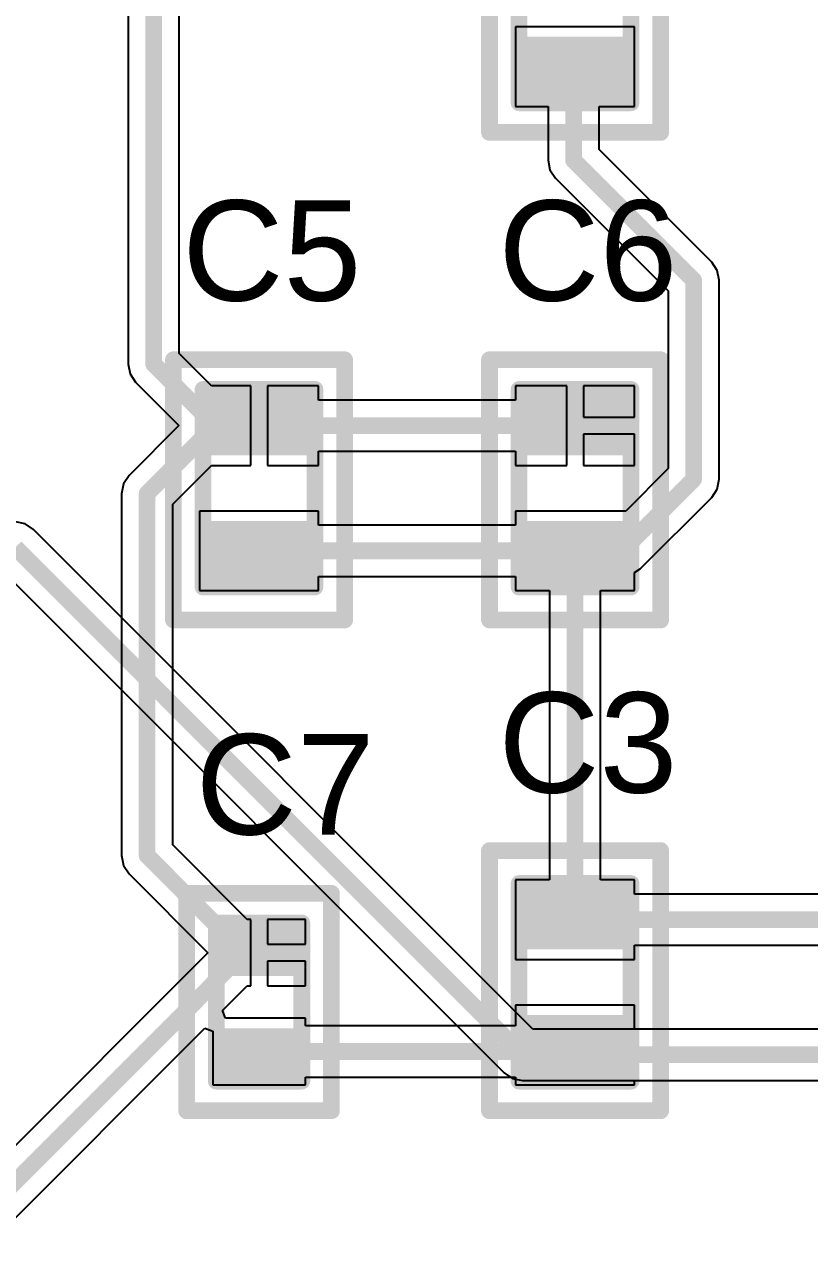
# Model space of a CAD drawing. Header units: millimetres. Extents: x 0 to 53, y 0 to 48.
# Drawn here: x 26.74 to 38.66, y 10.73 to 29.34 of the extents above; entities that cross this region are included whole.
import ezdxf

# ---------------------------------------------------------------- set-up
doc = ezdxf.new("R2010")
doc.units = ezdxf.units.MM
for name, color, linetype in [('BottomLayer', 5, 'Continuous'), ('Mechanical1', 6, 'Continuous'), ('Mechanical15', 56, 'Continuous'), ('TopLayer', 1, 'Continuous'), ('TopOverlay', 2, 'Continuous'), ('TopPaste', 8, 'Continuous'), ('TopSolder', 216, 'Continuous')]:
    doc.layers.add(name, color=color, linetype=linetype)
doc.styles.add('Arial', font='', dxfattribs={"height": 0.2})
doc.styles.get('Arial').set_extended_font_data('Arial')

# ---------------------------------------------------------------- blocks, each defined once
blk = doc.blocks.new('__________0603_9')
at = {"layer": 'TopLayer'}
for points in [[(-1.00000816, 0.45001561), (-0.50000916, 0.45001561), (-0.50000916, -0.44998513), (-1.00000816, -0.44998513)], [(0.5000142399999999, 0.45001561), (1.00001324, 0.45001561), (1.00001324, -0.44998513), (0.5000142399999999, -0.44998513)]]:
    blk.add_hatch(color=1, dxfattribs=at).paths.add_polyline_path(points)
at = {"layer": 'TopPaste'}
for points in [[(-1.00000816, 0.45001561), (-0.50000916, 0.45001561), (-0.50000916, -0.44998513), (-1.00000816, -0.44998513)], [(0.5000142399999999, 0.45001561), (1.00001324, 0.45001561), (1.00001324, -0.44998513), (0.5000142399999999, -0.44998513)]]:
    blk.add_hatch(color=8, dxfattribs=at).paths.add_polyline_path(points)
at = {"layer": 'TopSolder'}
for points in [[(-1.10160816, 0.55161561), (-0.3984091599999999, 0.55161561), (-0.3984091599999999, -0.55158513), (-1.10160816, -0.55158513)], [(0.39841424, 0.55161561), (1.10161324, 0.55161561), (1.10161324, -0.55158513), (0.39841424, -0.55158513)]]:
    blk.add_hatch(color=216, dxfattribs=at).paths.add_polyline_path(points)
at = {"layer": 'Mechanical1', "const_width": 0.254}
for points in [[(1.20000014, 0.65000124), (-1.19999506, 0.65000124)], [(-1.19999506, -0.65002156), (-1.19999506, 0.65000124)], [(1.20000014, -0.65002156), (1.20000014, 0.65000124)], [(1.20000014, -0.65002156), (-1.19999506, -0.65002156)]]:
    blk.add_lwpolyline(points, dxfattribs=at)
at = {"layer": 'Mechanical1', "const_width": 0.127}
for points in [[(-1.26349506, 0.65000124, 1), (-1.13649506, 0.65000124, 1)], [(-1.26349506, 0.65000124, 1), (-1.13649506, 0.65000124, 1)], [(1.13650014, 0.65000124, 1), (1.26350014, 0.65000124, 1)], [(1.13650014, 0.65000124, 1), (1.26350014, 0.65000124, 1)], [(-1.26349506, -0.65002156, 1), (-1.13649506, -0.65002156, 1)], [(-1.26349506, -0.65002156, 1), (-1.13649506, -0.65002156, 1)], [(1.13650014, -0.65002156, 1), (1.26350014, -0.65002156, 1)], [(1.13650014, -0.65002156, 1), (1.26350014, -0.65002156, 1)]]:
    blk.add_lwpolyline(points, format="xyb", close=True, dxfattribs=at)
at = {"layer": 'Mechanical15', "const_width": 0.254}
for points in [[(-1.64998146, -1.10000796), (-1.64998146, 1.09998764)], [(1.64998654, 1.09998764), (-1.64998146, 1.09998764)], [(1.64998654, -1.10000796), (1.64998654, 1.09998764)], [(1.64998654, -1.10000796), (-1.64998146, -1.10000796)]]:
    blk.add_lwpolyline(points, dxfattribs=at)
at = {"layer": 'Mechanical15', "const_width": 0.127}
for points in [[(-1.71348146, 1.09998764, 1), (-1.58648146, 1.09998764, 1)], [(-1.71348146, 1.09998764, 1), (-1.58648146, 1.09998764, 1)], [(1.58648654, 1.09998764, 1), (1.71348654, 1.09998764, 1)], [(1.58648654, 1.09998764, 1), (1.71348654, 1.09998764, 1)], [(-1.71348146, -1.10000796, 1), (-1.58648146, -1.10000796, 1)], [(-1.71348146, -1.10000796, 1), (-1.58648146, -1.10000796, 1)], [(1.58648654, -1.10000796, 1), (1.71348654, -1.10000796, 1)], [(1.58648654, -1.10000796, 1), (1.71348654, -1.10000796, 1)]]:
    blk.add_lwpolyline(points, format="xyb", close=True, dxfattribs=at)
at = {"layer": 'TopOverlay', "const_width": 0.254}
for points in [[(1.20000014, 0.65000124), (-1.19999506, 0.65000124)], [(-1.19999506, -0.65002156), (-1.19999506, 0.65000124)], [(1.20000014, -0.65002156), (1.20000014, 0.65000124)], [(1.20000014, -0.65002156), (-1.19999506, -0.65002156)]]:
    blk.add_lwpolyline(points, dxfattribs=at)
at = {"layer": 'TopOverlay', "const_width": 0.127}
for points in [[(-1.26349506, 0.65000124, 1), (-1.13649506, 0.65000124, 1)], [(-1.26349506, 0.65000124, 1), (-1.13649506, 0.65000124, 1)], [(1.13650014, 0.65000124, 1), (1.26350014, 0.65000124, 1)], [(1.13650014, 0.65000124, 1), (1.26350014, 0.65000124, 1)], [(-1.26349506, -0.65002156, 1), (-1.13649506, -0.65002156, 1)], [(-1.26349506, -0.65002156, 1), (-1.13649506, -0.65002156, 1)], [(1.13650014, -0.65002156, 1), (1.26350014, -0.65002156, 1)], [(1.13650014, -0.65002156, 1), (1.26350014, -0.65002156, 1)]]:
    blk.add_lwpolyline(points, format="xyb", close=True, dxfattribs=at)
blk = doc.blocks.new('__________0805_10')
at = {"layer": 'TopLayer'}
for points in [[(-1.29997835, 0.64999489), (-0.5999772099999999, 0.64999489), (-0.5999772099999999, -0.65000505), (-1.29997835, -0.65000505)], [(0.59999245, 0.64999489), (1.29999359, 0.64999489), (1.29999359, -0.65000505), (0.59999245, -0.65000505)]]:
    blk.add_hatch(color=1, dxfattribs=at).paths.add_polyline_path(points)
at = {"layer": 'TopPaste'}
for points in [[(-1.29997835, 0.64999489), (-0.5999772099999999, 0.64999489), (-0.5999772099999999, -0.65000505), (-1.29997835, -0.65000505)], [(0.59999245, 0.64999489), (1.29999359, 0.64999489), (1.29999359, -0.65000505), (0.59999245, -0.65000505)]]:
    blk.add_hatch(color=8, dxfattribs=at).paths.add_polyline_path(points)
at = {"layer": 'TopSolder'}
for points in [[(-1.40157835, 0.75159489), (-0.49837721, 0.75159489), (-0.49837721, -0.7516050499999999), (-1.40157835, -0.7516050499999999)], [(0.49839245, 0.75159489), (1.40159359, 0.75159489), (1.40159359, -0.7516050499999999), (0.49839245, -0.7516050499999999)]]:
    blk.add_hatch(color=216, dxfattribs=at).paths.add_polyline_path(points)
at = {"layer": 'Mechanical1', "const_width": 0.254}
for points in [[(-1.49998938, 0.84998052), (-1.49998938, -0.8499906799999999)], [(-1.49998938, 0.84998052), (1.50000462, 0.84998052)], [(1.50000462, 0.84998052), (1.50000462, -0.8499906799999999)], [(-1.49998938, -0.8499906799999999), (1.50000462, -0.8499906799999999)]]:
    blk.add_lwpolyline(points, dxfattribs=at)
at = {"layer": 'Mechanical1', "const_width": 0.127}
for points in [[(-1.56348938, 0.84998052, 1), (-1.43648938, 0.84998052, 1)], [(-1.56348938, 0.84998052, 1), (-1.43648938, 0.84998052, 1)], [(1.43650462, 0.84998052, 1), (1.56350462, 0.84998052, 1)], [(1.43650462, 0.84998052, 1), (1.56350462, 0.84998052, 1)], [(-1.56348938, -0.8499906799999999, 1), (-1.43648938, -0.8499906799999999, 1)], [(-1.56348938, -0.8499906799999999, 1), (-1.43648938, -0.8499906799999999, 1)], [(1.43650462, -0.8499906799999999, 1), (1.56350462, -0.8499906799999999, 1)], [(1.43650462, -0.8499906799999999, 1), (1.56350462, -0.8499906799999999, 1)]]:
    blk.add_lwpolyline(points, format="xyb", close=True, dxfattribs=at)
at = {"layer": 'Mechanical15', "const_width": 0.254}
for points in [[(-2.00001378, 1.30001772), (1.94999102, 1.30001772)], [(-2.00001378, 1.30001772), (-2.00001378, -1.29997708)], [(1.94999102, 1.30001772), (1.94999102, -1.29997708)], [(-2.00001378, -1.29997708), (1.94999102, -1.29997708)]]:
    blk.add_lwpolyline(points, dxfattribs=at)
at = {"layer": 'Mechanical15', "const_width": 0.127}
for points in [[(-2.06351378, 1.30001772, 1), (-1.93651378, 1.30001772, 1)], [(-2.06351378, 1.30001772, 1), (-1.93651378, 1.30001772, 1)], [(1.88649102, 1.30001772, 1), (2.01349102, 1.30001772, 1)], [(1.88649102, 1.30001772, 1), (2.01349102, 1.30001772, 1)], [(-2.06351378, -1.29997708, 1), (-1.93651378, -1.29997708, 1)], [(-2.06351378, -1.29997708, 1), (-1.93651378, -1.29997708, 1)], [(1.88649102, -1.29997708, 1), (2.01349102, -1.29997708, 1)], [(1.88649102, -1.29997708, 1), (2.01349102, -1.29997708, 1)]]:
    blk.add_lwpolyline(points, format="xyb", close=True, dxfattribs=at)
at = {"layer": 'TopOverlay', "const_width": 0.254}
for points in [[(-1.49998938, 0.84998052), (-1.49998938, -0.8499906799999999)], [(-1.49998938, 0.84998052), (1.50000462, 0.84998052)], [(1.50000462, 0.84998052), (1.50000462, -0.8499906799999999)], [(-1.49998938, -0.8499906799999999), (1.50000462, -0.8499906799999999)]]:
    blk.add_lwpolyline(points, dxfattribs=at)
at = {"layer": 'TopOverlay', "const_width": 0.127}
for points in [[(-1.56348938, 0.84998052, 1), (-1.43648938, 0.84998052, 1)], [(-1.56348938, 0.84998052, 1), (-1.43648938, 0.84998052, 1)], [(1.43650462, 0.84998052, 1), (1.56350462, 0.84998052, 1)], [(1.43650462, 0.84998052, 1), (1.56350462, 0.84998052, 1)], [(-1.56348938, -0.8499906799999999, 1), (-1.43648938, -0.8499906799999999, 1)], [(-1.56348938, -0.8499906799999999, 1), (-1.43648938, -0.8499906799999999, 1)], [(1.43650462, -0.8499906799999999, 1), (1.56350462, -0.8499906799999999, 1)], [(1.43650462, -0.8499906799999999, 1), (1.56350462, -0.8499906799999999, 1)]]:
    blk.add_lwpolyline(points, format="xyb", close=True, dxfattribs=at)
blk = doc.blocks.new('__________0805_11')
at = {"layer": 'TopLayer'}
for points in [[(-1.29997835, 0.64998473), (-0.5999772099999999, 0.64998473), (-0.5999772099999999, -0.65001521), (-1.29997835, -0.65001521)], [(0.59999245, 0.64998473), (1.29999359, 0.64998473), (1.29999359, -0.65001521), (0.59999245, -0.65001521)]]:
    blk.add_hatch(color=1, dxfattribs=at).paths.add_polyline_path(points)
at = {"layer": 'TopPaste'}
for points in [[(-1.29997835, 0.64998473), (-0.5999772099999999, 0.64998473), (-0.5999772099999999, -0.65001521), (-1.29997835, -0.65001521)], [(0.59999245, 0.64998473), (1.29999359, 0.64998473), (1.29999359, -0.65001521), (0.59999245, -0.65001521)]]:
    blk.add_hatch(color=8, dxfattribs=at).paths.add_polyline_path(points)
at = {"layer": 'TopSolder'}
for points in [[(-1.40157835, 0.7515847299999999), (-0.49837721, 0.7515847299999999), (-0.49837721, -0.75161521), (-1.40157835, -0.75161521)], [(0.49839245, 0.7515847299999999), (1.40159359, 0.7515847299999999), (1.40159359, -0.75161521), (0.49839245, -0.75161521)]]:
    blk.add_hatch(color=216, dxfattribs=at).paths.add_polyline_path(points)
at = {"layer": 'Mechanical1', "const_width": 0.254}
for points in [[(-1.49998938, 0.8500211599999999), (-1.49998938, -0.8500008399999999)], [(-1.49998938, 0.8500211599999999), (1.50000462, 0.8500211599999999)], [(1.50000462, 0.8500211599999999), (1.50000462, -0.8500008399999999)], [(-1.49998938, -0.8500008399999999), (1.50000462, -0.8500008399999999)]]:
    blk.add_lwpolyline(points, dxfattribs=at)
at = {"layer": 'Mechanical1', "const_width": 0.127}
for points in [[(-1.56348938, 0.8500211599999999, 1), (-1.43648938, 0.8500211599999999, 1)], [(-1.56348938, 0.8500211599999999, 1), (-1.43648938, 0.8500211599999999, 1)], [(1.43650462, 0.8500211599999999, 1), (1.56350462, 0.8500211599999999, 1)], [(1.43650462, 0.8500211599999999, 1), (1.56350462, 0.8500211599999999, 1)], [(-1.56348938, -0.8500008399999999, 1), (-1.43648938, -0.8500008399999999, 1)], [(-1.56348938, -0.8500008399999999, 1), (-1.43648938, -0.8500008399999999, 1)], [(1.43650462, -0.8500008399999999, 1), (1.56350462, -0.8500008399999999, 1)], [(1.43650462, -0.8500008399999999, 1), (1.56350462, -0.8500008399999999, 1)]]:
    blk.add_lwpolyline(points, format="xyb", close=True, dxfattribs=at)
at = {"layer": 'Mechanical15', "const_width": 0.254}
for points in [[(-2.00001378, 1.30000756), (1.94999102, 1.30000756)], [(-2.00001378, 1.30000756), (-2.00001378, -1.29998724)], [(1.94999102, 1.30000756), (1.94999102, -1.29998724)], [(-2.00001378, -1.29998724), (1.94999102, -1.29998724)]]:
    blk.add_lwpolyline(points, dxfattribs=at)
at = {"layer": 'Mechanical15', "const_width": 0.127}
for points in [[(-2.06351378, 1.30000756, 1), (-1.93651378, 1.30000756, 1)], [(-2.06351378, 1.30000756, 1), (-1.93651378, 1.30000756, 1)], [(1.88649102, 1.30000756, 1), (2.01349102, 1.30000756, 1)], [(1.88649102, 1.30000756, 1), (2.01349102, 1.30000756, 1)], [(-2.06351378, -1.29998724, 1), (-1.93651378, -1.29998724, 1)], [(-2.06351378, -1.29998724, 1), (-1.93651378, -1.29998724, 1)], [(1.88649102, -1.29998724, 1), (2.01349102, -1.29998724, 1)], [(1.88649102, -1.29998724, 1), (2.01349102, -1.29998724, 1)]]:
    blk.add_lwpolyline(points, format="xyb", close=True, dxfattribs=at)
at = {"layer": 'TopOverlay', "const_width": 0.254}
for points in [[(-1.49998938, 0.8500211599999999), (-1.49998938, -0.8500008399999999)], [(-1.49998938, 0.8500211599999999), (1.50000462, 0.8500211599999999)], [(1.50000462, 0.8500211599999999), (1.50000462, -0.8500008399999999)], [(-1.49998938, -0.8500008399999999), (1.50000462, -0.8500008399999999)]]:
    blk.add_lwpolyline(points, dxfattribs=at)
at = {"layer": 'TopOverlay', "const_width": 0.127}
for points in [[(-1.56348938, 0.8500211599999999, 1), (-1.43648938, 0.8500211599999999, 1)], [(-1.56348938, 0.8500211599999999, 1), (-1.43648938, 0.8500211599999999, 1)], [(1.43650462, 0.8500211599999999, 1), (1.56350462, 0.8500211599999999, 1)], [(1.43650462, 0.8500211599999999, 1), (1.56350462, 0.8500211599999999, 1)], [(-1.56348938, -0.8500008399999999, 1), (-1.43648938, -0.8500008399999999, 1)], [(-1.56348938, -0.8500008399999999, 1), (-1.43648938, -0.8500008399999999, 1)], [(1.43650462, -0.8500008399999999, 1), (1.56350462, -0.8500008399999999, 1)], [(1.43650462, -0.8500008399999999, 1), (1.56350462, -0.8500008399999999, 1)]]:
    blk.add_lwpolyline(points, format="xyb", close=True, dxfattribs=at)
blk = doc.blocks.new('__________0805_13')
at = {"layer": 'TopLayer'}
for points in [[(-1.29998343, 0.65000505), (-0.5999822899999999, 0.65000505), (-0.5999822899999999, -0.64999489), (-1.29998343, -0.64999489)], [(0.59998737, 0.65000505), (1.29998851, 0.65000505), (1.29998851, -0.64999489), (0.59998737, -0.64999489)]]:
    blk.add_hatch(color=1, dxfattribs=at).paths.add_polyline_path(points)
at = {"layer": 'TopPaste'}
for points in [[(-1.29998343, 0.65000505), (-0.5999822899999999, 0.65000505), (-0.5999822899999999, -0.64999489), (-1.29998343, -0.64999489)], [(0.59998737, 0.65000505), (1.29998851, 0.65000505), (1.29998851, -0.64999489), (0.59998737, -0.64999489)]]:
    blk.add_hatch(color=8, dxfattribs=at).paths.add_polyline_path(points)
at = {"layer": 'TopSolder'}
for points in [[(-1.40158343, 0.7516050499999999), (-0.49838229, 0.7516050499999999), (-0.49838229, -0.75159489), (-1.40158343, -0.75159489)], [(0.49838737, 0.7516050499999999), (1.40158851, 0.7516050499999999), (1.40158851, -0.75159489), (0.49838737, -0.75159489)]]:
    blk.add_hatch(color=216, dxfattribs=at).paths.add_polyline_path(points)
at = {"layer": 'Mechanical1', "const_width": 0.254}
for points in [[(-1.49999446, -0.84998052), (-1.49999446, 0.8499906799999999)], [(1.49999954, 0.8499906799999999), (-1.49999446, 0.8499906799999999)], [(1.49999954, -0.84998052), (1.49999954, 0.8499906799999999)], [(1.49999954, -0.84998052), (-1.49999446, -0.84998052)]]:
    blk.add_lwpolyline(points, dxfattribs=at)
at = {"layer": 'Mechanical1', "const_width": 0.127}
for points in [[(-1.56349446, 0.8499906799999999, 1), (-1.43649446, 0.8499906799999999, 1)], [(-1.56349446, 0.8499906799999999, 1), (-1.43649446, 0.8499906799999999, 1)], [(1.43649954, 0.8499906799999999, 1), (1.56349954, 0.8499906799999999, 1)], [(1.43649954, 0.8499906799999999, 1), (1.56349954, 0.8499906799999999, 1)], [(-1.56349446, -0.84998052, 1), (-1.43649446, -0.84998052, 1)], [(-1.56349446, -0.84998052, 1), (-1.43649446, -0.84998052, 1)], [(1.43649954, -0.84998052, 1), (1.56349954, -0.84998052, 1)], [(1.43649954, -0.84998052, 1), (1.56349954, -0.84998052, 1)]]:
    blk.add_lwpolyline(points, format="xyb", close=True, dxfattribs=at)
at = {"layer": 'Mechanical15', "const_width": 0.254}
for points in [[(1.94998594, 1.29997708), (-2.00001886, 1.29997708)], [(-2.00001886, -1.30001772), (-2.00001886, 1.29997708)], [(1.94998594, -1.30001772), (1.94998594, 1.29997708)], [(1.94998594, -1.30001772), (-2.00001886, -1.30001772)]]:
    blk.add_lwpolyline(points, dxfattribs=at)
at = {"layer": 'Mechanical15', "const_width": 0.127}
for points in [[(-2.06351886, 1.29997708, 1), (-1.93651886, 1.29997708, 1)], [(-2.06351886, 1.29997708, 1), (-1.93651886, 1.29997708, 1)], [(1.88648594, 1.29997708, 1), (2.01348594, 1.29997708, 1)], [(1.88648594, 1.29997708, 1), (2.01348594, 1.29997708, 1)], [(-2.06351886, -1.30001772, 1), (-1.93651886, -1.30001772, 1)], [(-2.06351886, -1.30001772, 1), (-1.93651886, -1.30001772, 1)], [(1.88648594, -1.30001772, 1), (2.01348594, -1.30001772, 1)], [(1.88648594, -1.30001772, 1), (2.01348594, -1.30001772, 1)]]:
    blk.add_lwpolyline(points, format="xyb", close=True, dxfattribs=at)
at = {"layer": 'TopOverlay', "const_width": 0.254}
for points in [[(-1.49999446, -0.84998052), (-1.49999446, 0.8499906799999999)], [(1.49999954, 0.8499906799999999), (-1.49999446, 0.8499906799999999)], [(1.49999954, -0.84998052), (1.49999954, 0.8499906799999999)], [(1.49999954, -0.84998052), (-1.49999446, -0.84998052)]]:
    blk.add_lwpolyline(points, dxfattribs=at)
at = {"layer": 'TopOverlay', "const_width": 0.127}
for points in [[(-1.56349446, 0.8499906799999999, 1), (-1.43649446, 0.8499906799999999, 1)], [(-1.56349446, 0.8499906799999999, 1), (-1.43649446, 0.8499906799999999, 1)], [(1.43649954, 0.8499906799999999, 1), (1.56349954, 0.8499906799999999, 1)], [(1.43649954, 0.8499906799999999, 1), (1.56349954, 0.8499906799999999, 1)], [(-1.56349446, -0.84998052, 1), (-1.43649446, -0.84998052, 1)], [(-1.56349446, -0.84998052, 1), (-1.43649446, -0.84998052, 1)], [(1.43649954, -0.84998052, 1), (1.56349954, -0.84998052, 1)], [(1.43649954, -0.84998052, 1), (1.56349954, -0.84998052, 1)]]:
    blk.add_lwpolyline(points, format="xyb", close=True, dxfattribs=at)
blk = doc.blocks.new('__________0805_14')
at = {"layer": 'TopLayer'}
for points in [[(-1.29999105, 0.65000505), (-0.59998991, 0.65000505), (-0.59998991, -0.64999489), (-1.29999105, -0.64999489)], [(0.5999797499999999, 0.65000505), (1.29998089, 0.65000505), (1.29998089, -0.64999489), (0.5999797499999999, -0.64999489)]]:
    blk.add_hatch(color=1, dxfattribs=at).paths.add_polyline_path(points)
at = {"layer": 'TopPaste'}
for points in [[(-1.29999105, 0.65000505), (-0.59998991, 0.65000505), (-0.59998991, -0.64999489), (-1.29999105, -0.64999489)], [(0.5999797499999999, 0.65000505), (1.29998089, 0.65000505), (1.29998089, -0.64999489), (0.5999797499999999, -0.64999489)]]:
    blk.add_hatch(color=8, dxfattribs=at).paths.add_polyline_path(points)
at = {"layer": 'TopSolder'}
for points in [[(-1.40159105, 0.7516050499999999), (-0.49838991, 0.7516050499999999), (-0.49838991, -0.75159489), (-1.40159105, -0.75159489)], [(0.49837975, 0.7516050499999999), (1.40158089, 0.7516050499999999), (1.40158089, -0.75159489), (0.49837975, -0.75159489)]]:
    blk.add_hatch(color=216, dxfattribs=at).paths.add_polyline_path(points)
at = {"layer": 'Mechanical1', "const_width": 0.254}
for points in [[(-1.50000208, -0.84998052), (-1.50000208, 0.8499906799999999)], [(1.49999192, 0.8499906799999999), (-1.50000208, 0.8499906799999999)], [(1.49999192, -0.84998052), (1.49999192, 0.8499906799999999)], [(1.49999192, -0.84998052), (-1.50000208, -0.84998052)]]:
    blk.add_lwpolyline(points, dxfattribs=at)
at = {"layer": 'Mechanical1', "const_width": 0.127}
for points in [[(-1.56350208, 0.8499906799999999, 1), (-1.43650208, 0.8499906799999999, 1)], [(-1.56350208, 0.8499906799999999, 1), (-1.43650208, 0.8499906799999999, 1)], [(1.43649192, 0.8499906799999999, 1), (1.56349192, 0.8499906799999999, 1)], [(1.43649192, 0.8499906799999999, 1), (1.56349192, 0.8499906799999999, 1)], [(-1.56350208, -0.84998052, 1), (-1.43650208, -0.84998052, 1)], [(-1.56350208, -0.84998052, 1), (-1.43650208, -0.84998052, 1)], [(1.43649192, -0.84998052, 1), (1.56349192, -0.84998052, 1)], [(1.43649192, -0.84998052, 1), (1.56349192, -0.84998052, 1)]]:
    blk.add_lwpolyline(points, format="xyb", close=True, dxfattribs=at)
at = {"layer": 'Mechanical15', "const_width": 0.254}
for points in [[(1.94997832, 1.29997708), (-2.00002648, 1.29997708)], [(-2.00002648, -1.30001772), (-2.00002648, 1.29997708)], [(1.94997832, -1.30001772), (1.94997832, 1.29997708)], [(1.94997832, -1.30001772), (-2.00002648, -1.30001772)]]:
    blk.add_lwpolyline(points, dxfattribs=at)
at = {"layer": 'Mechanical15', "const_width": 0.127}
for points in [[(-2.06352648, 1.29997708, 1), (-1.93652648, 1.29997708, 1)], [(-2.06352648, 1.29997708, 1), (-1.93652648, 1.29997708, 1)], [(1.88647832, 1.29997708, 1), (2.01347832, 1.29997708, 1)], [(1.88647832, 1.29997708, 1), (2.01347832, 1.29997708, 1)], [(-2.06352648, -1.30001772, 1), (-1.93652648, -1.30001772, 1)], [(-2.06352648, -1.30001772, 1), (-1.93652648, -1.30001772, 1)], [(1.88647832, -1.30001772, 1), (2.01347832, -1.30001772, 1)], [(1.88647832, -1.30001772, 1), (2.01347832, -1.30001772, 1)]]:
    blk.add_lwpolyline(points, format="xyb", close=True, dxfattribs=at)
at = {"layer": 'TopOverlay', "const_width": 0.254}
for points in [[(-1.50000208, -0.84998052), (-1.50000208, 0.8499906799999999)], [(1.49999192, 0.8499906799999999), (-1.50000208, 0.8499906799999999)], [(1.49999192, -0.84998052), (1.49999192, 0.8499906799999999)], [(1.49999192, -0.84998052), (-1.50000208, -0.84998052)]]:
    blk.add_lwpolyline(points, dxfattribs=at)
at = {"layer": 'TopOverlay', "const_width": 0.127}
for points in [[(-1.56350208, 0.8499906799999999, 1), (-1.43650208, 0.8499906799999999, 1)], [(-1.56350208, 0.8499906799999999, 1), (-1.43650208, 0.8499906799999999, 1)], [(1.43649192, 0.8499906799999999, 1), (1.56349192, 0.8499906799999999, 1)], [(1.43649192, 0.8499906799999999, 1), (1.56349192, 0.8499906799999999, 1)], [(-1.56350208, -0.84998052, 1), (-1.43650208, -0.84998052, 1)], [(-1.56350208, -0.84998052, 1), (-1.43650208, -0.84998052, 1)], [(1.43649192, -0.84998052, 1), (1.56349192, -0.84998052, 1)], [(1.43649192, -0.84998052, 1), (1.56349192, -0.84998052, 1)]]:
    blk.add_lwpolyline(points, format="xyb", close=True, dxfattribs=at)

msp = doc.modelspace()

# ---------------------------------------------------------------- linework, layer by layer
at = {"layer": 'BottomLayer'}
for p, q in [((26.74865872, 21.75889476), (26.60000014, 21.78846544)), ((26.8746859, 21.67468614), (26.74865872, 21.75889476)), ((34.46090897999999, 14.08846306), (26.8746859, 21.67468614)), ((26.43909368, 21.01153532), (34.02531676, 13.42531224)), ((42.81292428, 14.08846306), (34.46090897999999, 14.08846306)), ((34.02531676, 13.42531224), (34.15134394, 13.34110362)), ((34.15134394, 13.34110362), (34.30000252, 13.31153294)), ((34.30000252, 13.31153294), (42.81292428, 13.31153294))]:
    msp.add_line(p, q, dxfattribs=at)
at = {"layer": 'BottomLayer', "const_width": 0.254}
for points in [[(26.60000014, 21.40000038), (34.30000252, 13.699998)], [(34.30000252, 13.699998), (43.800014, 13.699998)]]:
    msp.add_lwpolyline(points, dxfattribs=at)
at = {"layer": 'BottomLayer', "const_width": 0.127}
msp.add_lwpolyline([(34.23650252, 13.699998, 1), (34.36350252, 13.699998, 1)], format="xyb", close=True, dxfattribs=at)
msp.add_lwpolyline([(34.23650252, 13.699998, 1), (34.36350252, 13.699998, 1)], format="xyb", close=True, dxfattribs=at)
at = {"layer": 'TopLayer'}
for p, q in [((28.31153596, 32.06155894), (28.31153596, 24.18279898)), ((29.08846608, 24.34370544), (29.08846608, 32.06155894)), ((36.0040047, 29.3040181), (34.1960073, 29.3040181)), ((34.1960073, 29.3040181), (34.1960073, 28.0960195)), ((36.0040047, 28.0960195), (36.0040047, 29.3040181)), ((34.1960073, 28.0960195), (34.68893494, 28.0960195)), ((34.68893494, 28.0960195), (34.68893494, 27.2796)), ((35.46586506, 27.44050646), (35.46586506, 28.0960195)), ((35.46586506, 28.0960195), (36.0040047, 28.0960195)), ((37.17468562, 25.7316859), (35.46586506, 27.44050646)), ((34.68893494, 27.2796), (34.71850561999999, 27.13094142)), ((34.71850561999999, 27.13094142), (34.80271423999999, 27.00491424)), ((34.80271423999999, 27.00491424), (36.5115348, 25.29609368)), ((37.25889424, 25.60565872), (37.17468562, 25.7316859)), ((37.28846492, 25.45700014), (37.25889424, 25.60565872)), ((37.28846492, 22.43602066), (37.28846492, 25.45700014)), ((36.5115348, 25.29609368), (36.5115348, 22.59692712)), ((29.57818062, 23.8539909), (29.08846608, 24.34370544)), ((28.31153596, 24.18279898), (28.34110664, 24.0341404)), ((28.34110664, 24.0341404), (28.42531526, 23.90811322)), ((28.42531526, 23.90811322), (29.08343688, 23.2499916)), ((30.1730156, 23.8539909), (29.57818062, 23.8539909)), ((30.1730156, 23.2499916), (30.1730156, 23.8539909)), ((31.2040143, 23.8539909), (30.4270156, 23.8539909)), ((30.4270156, 23.8539909), (30.4270156, 23.2499916)), ((31.2040143, 23.63845666), (31.2040143, 23.8539909)), ((34.973006, 23.8539909), (34.1960073, 23.8539909)), ((34.1960073, 23.8539909), (34.1960073, 23.63845666)), ((34.973006, 23.2499916), (34.973006, 23.8539909)), ((36.0040047, 23.8539909), (35.227006, 23.8539909)), ((35.227006, 23.8539909), (35.227006, 23.3769916)), ((36.0040047, 23.3769916), (36.0040047, 23.8539909)), ((34.1960073, 23.63845666), (31.2040143, 23.63845666)), ((35.227006, 23.3769916), (36.0040047, 23.3769916)), ((29.08343688, 23.2499916), (28.32531546, 22.49187272)), ((30.1730156, 22.6459923), (30.1730156, 23.2499916)), ((30.4270156, 23.2499916), (30.4270156, 22.6459923)), ((34.973006, 22.6459923), (34.973006, 23.2499916)), ((36.0040047, 23.1229916), (35.227006, 23.1229916)), ((35.227006, 23.1229916), (35.227006, 22.6459923)), ((36.0040047, 22.6459923), (36.0040047, 23.1229916)), ((31.2040143, 22.6459923), (31.2040143, 22.86152654)), ((31.2040143, 22.86152654), (34.1960073, 22.86152654)), ((34.1960073, 22.86152654), (34.1960073, 22.6459923)), ((28.98846628, 22.0562805), (29.57817808, 22.6459923)), ((29.57817808, 22.6459923), (30.1730156, 22.6459923)), ((30.4270156, 22.6459923), (31.2040143, 22.6459923)), ((34.1960073, 22.6459923), (34.973006, 22.6459923)), ((35.227006, 22.6459923), (36.0040047, 22.6459923)), ((36.5115348, 22.59692712), (35.86862778, 21.9540201)), ((28.24110684, 22.36584554), (28.21153616, 22.21718696)), ((28.32531546, 22.49187272), (28.24110684, 22.36584554)), ((37.25889424, 22.28736208), (37.28846492, 22.43602066)), ((28.21153616, 22.21718696), (28.21153616, 20.44741148)), ((36.08868576, 21.07533504), (37.17468562, 22.1613349)), ((37.17468562, 22.1613349), (37.25889424, 22.28736208)), ((28.98846628, 20.44739624), (28.98846628, 22.0562805)), ((31.2040143, 21.9540201), (29.3960169, 21.9540201)), ((29.3960169, 21.9540201), (29.3960169, 20.7460215)), ((31.2040143, 21.73848586), (31.2040143, 21.9540201)), ((35.86862778, 21.9540201), (34.1960073, 21.9540201)), ((34.1960073, 21.9540201), (34.1960073, 21.73848586)), ((34.1960073, 21.73848586), (31.2040143, 21.73848586)), ((36.0040047, 21.018754), (36.08868576, 21.07533504)), ((31.2040143, 20.7460215), (31.2040143, 20.96155574)), ((31.2040143, 20.96155574), (34.1960073, 20.96155574)), ((34.1960073, 20.96155574), (34.1960073, 20.7460215)), ((36.0040047, 20.7460215), (36.0040047, 21.018754)), ((29.3960169, 20.7460215), (31.2040143, 20.7460215)), ((34.1960073, 20.7460215), (34.71154094, 20.7460215)), ((34.71154094, 20.7460215), (34.71154094, 16.3539805)), ((35.48847105999999, 16.3539805), (35.48847105999999, 20.7460215)), ((35.48847105999999, 20.7460215), (36.0040047, 20.7460215)), ((28.21153616, 20.44741148), (28.21153362, 20.44739878)), ((28.21153362, 20.44739878), (28.21153616, 20.44738608)), ((28.21153616, 20.44738608), (28.21153616, 16.72360384)), ((28.98846628, 16.8845103), (28.98846628, 20.44739624)), ((30.11896948, 15.7540071), (28.98846628, 16.8845103)), ((28.21153616, 16.72360384), (28.24110684, 16.57494526)), ((28.24110684, 16.57494526), (28.32531546, 16.44891808)), ((28.32531546, 16.44891808), (29.52422848, 15.2500076)), ((34.71154094, 16.3539805), (34.1960073, 16.3539805)), ((34.1960073, 16.3539805), (34.1960073, 15.1459819)), ((36.0040047, 16.3539805), (35.48847105999999, 16.3539805)), ((36.0040047, 16.13844626), (36.0040047, 16.3539805)), ((41.28909954, 16.13844626), (36.0040047, 16.13844626)), ((30.1730156, 15.7540071), (30.11896948, 15.7540071)), ((30.1730156, 15.2500076), (30.1730156, 15.7540071)), ((31.0040147, 15.7540071), (30.4270156, 15.7540071)), ((30.4270156, 15.7540071), (30.4270156, 15.3770076)), ((31.0040147, 15.3770076), (31.0040147, 15.7540071)), ((30.4270156, 15.3770076), (31.0040147, 15.3770076)), ((36.0040047, 15.1459819), (36.0040047, 15.36151614)), ((36.0040047, 15.36151614), (41.450006, 15.36151614)), ((29.52422848, 15.2500076), (23.96153704, 9.68731616)), ((30.1730156, 14.7460081), (30.1730156, 15.2500076)), ((31.0040147, 15.1230076), (30.4270156, 15.1230076)), ((30.4270156, 15.1230076), (30.4270156, 14.7460081)), ((31.0040147, 14.7460081), (31.0040147, 15.1230076)), ((34.1960073, 15.1459819), (36.0040047, 15.1459819)), ((29.74428138, 14.37131746), (30.11897202, 14.7460081)), ((30.11897202, 14.7460081), (30.1730156, 14.7460081)), ((30.4270156, 14.7460081), (31.0040147, 14.7460081)), ((29.79288428, 14.2539847), (29.74428138, 14.37131746)), ((36.0040047, 14.4540097), (34.1960073, 14.4540097)), ((34.1960073, 14.4540097), (34.1960073, 14.13845026)), ((36.0040047, 14.08846306), (36.0040047, 14.4540097)), ((31.0040147, 14.2539847), (29.79288428, 14.2539847)), ((31.0040147, 14.13845026), (31.0040147, 14.2539847)), ((24.62468786, 9.25172394), (29.47868374, 14.10571982)), ((29.47868374, 14.10571982), (29.5960165, 14.05711692)), ((29.5960165, 14.05711692), (29.5960165, 13.2459857)), ((34.1960073, 14.13845026), (31.0040147, 14.13845026)), ((42.81292428, 14.08846306), (36.0040047, 14.08846306)), ((29.5960165, 13.2459857), (31.0040147, 13.2459857)), ((31.0040147, 13.2459857), (31.0040147, 13.36152014)), ((31.0040147, 13.36152014), (34.1960073, 13.36152014)), ((34.1960073, 13.36152014), (34.1960073, 13.2460111)), ((34.1960073, 13.2460111), (36.0040047, 13.2460111)), ((36.0040047, 13.2460111), (36.0040047, 13.31153294)), ((36.0040047, 13.31153294), (42.81292428, 13.31153294))]:
    msp.add_line(p, q, dxfattribs=at)
at = {"layer": 'TopLayer', "const_width": 0.254}
for points in [[(28.70000101999999, 24.18279898), (28.70000101999999, 32.450024)], [(35.0774, 27.2796), (35.0774, 28.7000188)], [(35.0774, 28.7000188), (35.100006, 28.7000188)], [(35.0774, 27.2796), (36.89999986, 25.45700014)], [(36.89999986, 22.43602066), (36.89999986, 25.45700014)], [(28.70000101999999, 24.18279898), (29.6328084, 23.2499916)], [(28.60000122, 22.21718696), (29.63280586, 23.2499916)], [(29.6328084, 23.2499916), (30.3000156, 23.2499916)], [(30.3000156, 23.2499916), (35.100006, 23.2499916)], [(35.81399999999999, 21.3500208), (36.89999986, 22.43602066)], [(28.60000122, 20.44739878), (28.60000122, 22.21718696)], [(30.3000156, 21.3500208), (35.100006, 21.3500208)], [(35.100006, 21.3500208), (35.81399999999999, 21.3500208)], [(35.100006, 15.7499812), (35.100006, 21.3500208)], [(28.59999868, 20.44739878), (28.60000122, 20.44739624)], [(28.60000122, 16.72360384), (28.60000122, 20.44739624)], [(28.60000122, 16.72360384), (29.95059796, 15.3730071)], [(35.100006, 15.7499812), (41.450006, 15.7499812)], [(29.95059796, 15.3730071), (29.97701396, 15.3730071)], [(29.97701396, 15.3730071), (30.07359746, 15.2764236)], [(24.2362228, 9.4126304), (30.0736, 15.2500076)], [(30.07359746, 15.2500076), (30.07359746, 15.2764236)], [(30.0736, 15.2500076), (30.3000156, 15.2500076)], [(34.9999808, 13.7499852), (35.100006, 13.8500104)], [(35.100006, 13.8500104), (35.2500184, 13.699998)], [(30.3000156, 13.7499852), (34.9999808, 13.7499852)], [(35.2500184, 13.699998), (43.800014, 13.699998)]]:
    msp.add_lwpolyline(points, dxfattribs=at)
at = {"layer": 'TopLayer', "const_width": 0.127}
for points in [[(35.0139, 28.7000188, 1), (35.14089999999999, 28.7000188, 1)], [(35.0139, 28.7000188, 1), (35.14089999999999, 28.7000188, 1)], [(35.036506, 28.7000188, 1), (35.163506, 28.7000188, 1)], [(35.0139, 27.2796, 1), (35.14089999999999, 27.2796, 1)], [(35.0139, 27.2796, 1), (35.14089999999999, 27.2796, 1)], [(36.83649986, 25.45700014, 1), (36.96349986, 25.45700014, 1)], [(36.83649986, 25.45700014, 1), (36.96349986, 25.45700014, 1)], [(28.63650102, 24.18279898, 1), (28.76350102, 24.18279898, 1)], [(28.63650102, 24.18279898, 1), (28.76350102, 24.18279898, 1)], [(29.56930586, 23.2499916, 1), (29.69630586, 23.2499916, 1)], [(29.5693084, 23.2499916, 1), (29.6963084, 23.2499916, 1)], [(29.5693084, 23.2499916, 1), (29.6963084, 23.2499916, 1)], [(30.2365156, 23.2499916, 1), (30.3635156, 23.2499916, 1)], [(30.2365156, 23.2499916, 1), (30.3635156, 23.2499916, 1)], [(35.036506, 23.2499916, 1), (35.163506, 23.2499916, 1)], [(36.83649986, 22.43602066, 1), (36.96349986, 22.43602066, 1)], [(36.83649986, 22.43602066, 1), (36.96349986, 22.43602066, 1)], [(28.53650122, 22.21718696, 1), (28.66350122, 22.21718696, 1)], [(28.53650122, 22.21718696, 1), (28.66350122, 22.21718696, 1)], [(30.2365156, 21.3500208, 1), (30.3635156, 21.3500208, 1)], [(35.036506, 21.3500208, 1), (35.163506, 21.3500208, 1)], [(35.036506, 21.3500208, 1), (35.163506, 21.3500208, 1)], [(35.036506, 21.3500208, 1), (35.163506, 21.3500208, 1)], [(35.7505, 21.3500208, 1), (35.8775, 21.3500208, 1)], [(35.7505, 21.3500208, 1), (35.8775, 21.3500208, 1)], [(28.53649868, 20.44739878, 1), (28.66349868, 20.44739878, 1)], [(28.53650122, 20.44739878, 1), (28.66350122, 20.44739878, 1)], [(28.53650122, 20.44739624, 1), (28.66350122, 20.44739624, 1)], [(28.53650122, 20.44739624, 1), (28.66350122, 20.44739624, 1)], [(28.53650122, 16.72360384, 1), (28.66350122, 16.72360384, 1)], [(28.53650122, 16.72360384, 1), (28.66350122, 16.72360384, 1)], [(35.036506, 15.7499812, 1), (35.163506, 15.7499812, 1)], [(35.036506, 15.7499812, 1), (35.163506, 15.7499812, 1)], [(29.88709796, 15.3730071, 1), (30.01409796, 15.3730071, 1)], [(29.88709796, 15.3730071, 1), (30.01409796, 15.3730071, 1)], [(29.91351396, 15.3730071, 1), (30.04051395999999, 15.3730071, 1)], [(29.91351396, 15.3730071, 1), (30.04051395999999, 15.3730071, 1)], [(30.01009746, 15.2764236, 1), (30.13709746, 15.2764236, 1)], [(30.01009746, 15.2764236, 1), (30.13709746, 15.2764236, 1)], [(30.01009746, 15.2500076, 1), (30.13709746, 15.2500076, 1)], [(30.0101, 15.2500076, 1), (30.1371, 15.2500076, 1)], [(30.0101, 15.2500076, 1), (30.1371, 15.2500076, 1)], [(30.2365156, 15.2500076, 1), (30.3635156, 15.2500076, 1)], [(35.036506, 13.8500104, 1), (35.163506, 13.8500104, 1)], [(35.036506, 13.8500104, 1), (35.163506, 13.8500104, 1)], [(30.2365156, 13.7499852, 1), (30.3635156, 13.7499852, 1)], [(34.9364808, 13.7499852, 1), (35.0634808, 13.7499852, 1)], [(34.9364808, 13.7499852, 1), (35.0634808, 13.7499852, 1)], [(35.1865184, 13.699998, 1), (35.3135184, 13.699998, 1)], [(35.1865184, 13.699998, 1), (35.3135184, 13.699998, 1)]]:
    msp.add_lwpolyline(points, format="xyb", close=True, dxfattribs=at)

# ---------------------------------------------------------------- block references
for name, p, rotation in [('__________0805_14', (35.10000092, 29.64999912), 270), ('__________0805_11', (30.30000035999999, 22.29999858), 90), ('__________0805_10', (35.10000092, 22.29999858), 90), ('__________0805_13', (35.10000092, 14.79999834), 270), ('__________0603_9', (30.30000035999999, 14.49999894), 270)]:
    msp.add_blockref(name, p, dxfattribs=dict(rotation=rotation))

# ---------------------------------------------------------------- texts
at = {"layer": 'TopOverlay', "style": 'Arial'}
for s, p in [('C5', (29.1338, 25.146)), ('C6', (33.9344, 25.146)), ('C3', (33.9344, 17.6784)), ('C7', (29.337, 17.0434))]:
    msp.add_text(s, height=1.524, dxfattribs=at).set_placement(p)

doc.saveas('drawing.dxf')
